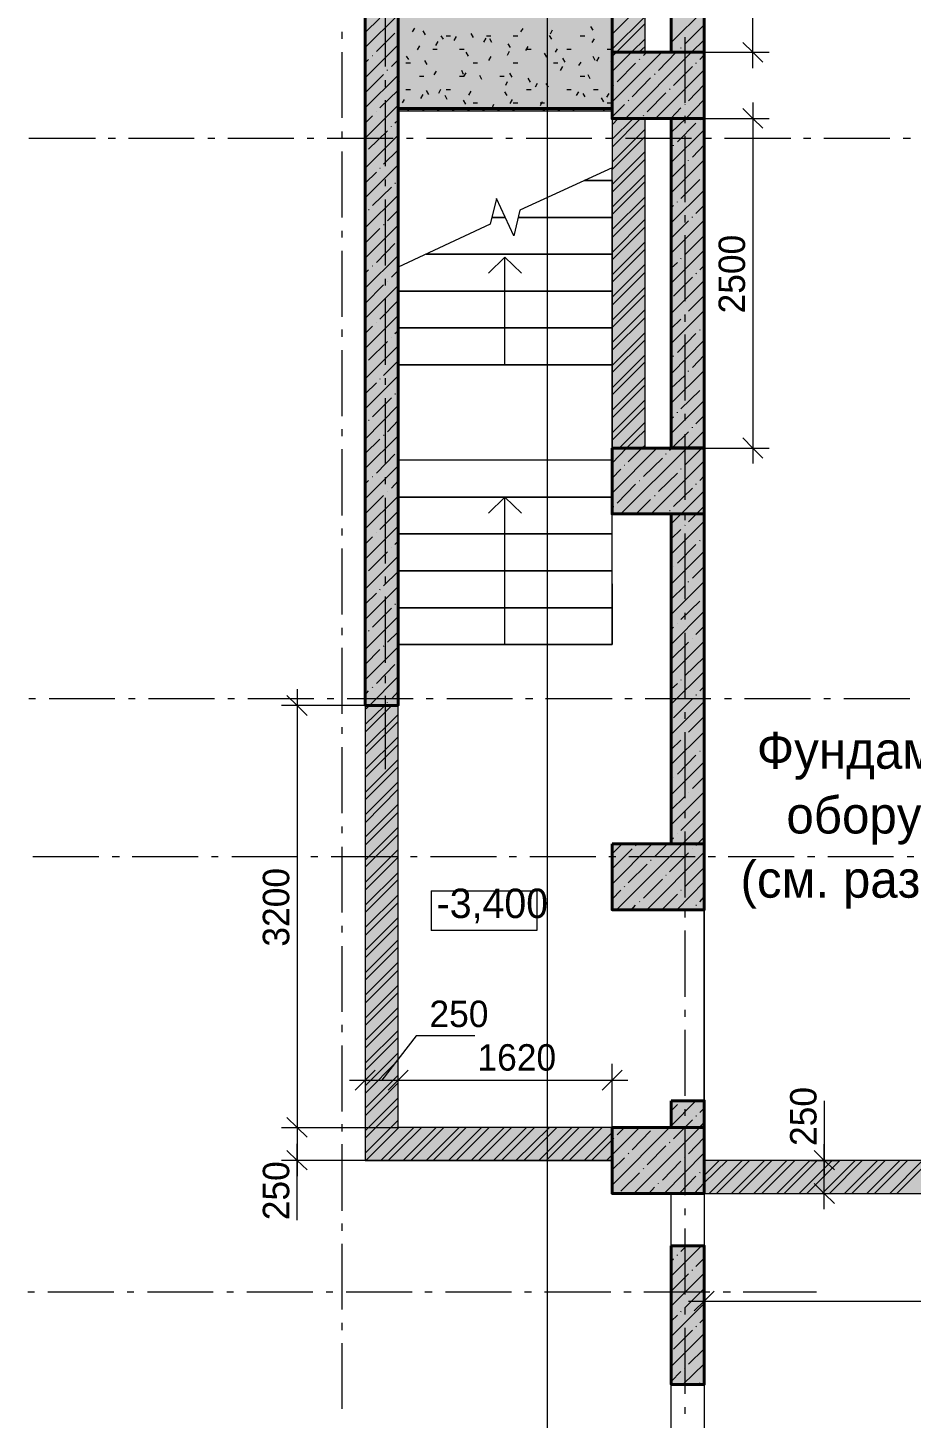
# Model space of a CAD drawing. Header units: millimetres. Extents: x -401725 to 250493, y 305116 to 802890.
# Drawn here: x -375125.418 to -375122.782, y 508982.601 to 508986.751 of the extents above; entities that cross this region are included whole.
import ezdxf

# ---------------------------------------------------------------- set-up
doc = ezdxf.new("R2010")
doc.units = ezdxf.units.MM
doc.layers.add('PDF _Геометрия', color=7, linetype='Continuous', true_color=0x1d1d1d)
doc.layers.add('PDF _Сплошная заливка', color=7, linetype='Continuous', true_color=0xffffff)
doc.layers.add('PDF _Текст', color=7, linetype='Continuous')

msp = doc.modelspace()

# ---------------------------------------------------------------- linework, layer by layer
at = {"layer": 'PDF _Геометрия', "color": 8, "lineweight": 9, "true_color": 0x808080}
for points in [[(-375123.8681, 508988.2471), (-375123.8681, 508975.7493)], [(-375124.2647, 508986.7505), (-375124.2714, 508986.7388)], [(-375124.2314, 508986.7305), (-375124.2381, 508986.7421)], [(-375124.1781, 508986.7171), (-375124.1847, 508986.7271)], [(-375124.1697, 508986.7271), (-375124.1564, 508986.7271)], [(-375124.1397, 508986.7255), (-375124.1464, 508986.7138)], [(-375124.0881, 508986.7221), (-375124.0947, 508986.7338)], [(-375124.0514, 508986.7205), (-375124.0581, 508986.7088)], [(-375124.0497, 508986.7271), (-375124.0364, 508986.7271)], [(-375123.9697, 508986.7271), (-375123.9564, 508986.7271)], [(-375123.9414, 508986.7488), (-375123.9481, 508986.7388)], [(-375123.8547, 508986.7171), (-375123.8614, 508986.7288)], [(-375123.8531, 508986.7438), (-375123.8597, 508986.7321)], [(-375123.7697, 508986.7271), (-375123.7564, 508986.7271)], [(-375123.7314, 508986.7438), (-375123.7381, 508986.7555)], [(-375124.2497, 508986.6971), (-375124.2564, 508986.6855)], [(-375124.2097, 508986.6871), (-375124.1964, 508986.6871)], [(-375124.1947, 508986.7105), (-375124.2014, 508986.6988)], [(-375124.1297, 508986.6871), (-375124.1164, 508986.6871)], [(-375124.1031, 508986.6671), (-375124.1097, 508986.6788)], [(-375124.0331, 508986.7071), (-375124.0397, 508986.7188)], [(-375123.9814, 508986.6805), (-375123.9881, 508986.6688)], [(-375123.9781, 508986.6921), (-375123.9847, 508986.7038)], [(-375123.9264, 508986.6955), (-375123.9331, 508986.6838)], [(-375123.9297, 508986.6871), (-375123.9164, 508986.6871)], [(-375123.8381, 508986.6888), (-375123.8447, 508986.6788)], [(-375123.8097, 508986.6871), (-375123.7964, 508986.6871)], [(-375123.7281, 508986.7188), (-375123.7347, 508986.7071)], [(-375123.6897, 508986.6871), (-375123.6764, 508986.6871)], [(-375124.2897, 508986.6471), (-375124.2764, 508986.6471)], [(-375124.2814, 508986.6571), (-375124.2881, 508986.6671)], [(-375124.2264, 508986.6421), (-375124.2331, 508986.6538)], [(-375124.0897, 508986.6471), (-375124.0764, 508986.6471)], [(-375124.0364, 508986.6655), (-375124.0431, 508986.6538)], [(-375123.9697, 508986.6471), (-375123.9564, 508986.6471)], [(-375123.8697, 508986.6638), (-375123.8764, 508986.6755)], [(-375123.8497, 508986.6471), (-375123.8364, 508986.6471)], [(-375123.8147, 508986.6488), (-375123.8214, 508986.6605)], [(-375123.7681, 508986.6488), (-375123.7747, 508986.6388)], [(-375123.7247, 508986.6538), (-375123.7314, 508986.6655)], [(-375123.7147, 508986.6638), (-375123.7214, 508986.6521)], [(-375123.6747, 508986.6471), (-375123.6781, 508986.6505)], [(-375124.2497, 508986.6071), (-375124.2364, 508986.6071)], [(-375124.1997, 508986.6221), (-375124.2064, 508986.6105)], [(-375124.1297, 508986.6071), (-375124.1164, 508986.6071)], [(-375124.1181, 508986.6121), (-375124.1231, 508986.6238)], [(-375124.1114, 508986.6171), (-375124.1181, 508986.6055)], [(-375124.0631, 508986.5971), (-375124.0697, 508986.6088)], [(-375124.0097, 508986.6071), (-375123.9964, 508986.6071)], [(-375123.9731, 508986.6038), (-375123.9797, 508986.6155)], [(-375123.9181, 508986.5888), (-375123.9247, 508986.6005)], [(-375123.8231, 508986.6355), (-375123.8297, 508986.6238)], [(-375123.7697, 508986.6071), (-375123.7564, 508986.6071)], [(-375123.7397, 508986.5988), (-375123.7464, 508986.6105)], [(-375124.3097, 508986.5921), (-375124.3131, 508986.5871)], [(-375124.2897, 508986.5671), (-375124.2764, 508986.5671)], [(-375124.2214, 508986.5521), (-375124.2281, 508986.5638)], [(-375124.1864, 508986.5671), (-375124.1931, 508986.5555)], [(-375124.1697, 508986.5671), (-375124.1564, 508986.5671)], [(-375124.0964, 508986.5621), (-375124.1031, 508986.5505)], [(-375123.9881, 508986.5488), (-375123.9947, 508986.5605)], [(-375123.9881, 508986.5905), (-375123.9931, 508986.5788)], [(-375123.9297, 508986.5671), (-375123.9164, 508986.5671)], [(-375123.8981, 508986.5855), (-375123.9047, 508986.5738)], [(-375123.8647, 508986.5738), (-375123.8714, 508986.5855)], [(-375123.8097, 508986.5671), (-375123.7964, 508986.5671)], [(-375123.7747, 508986.5605), (-375123.7814, 508986.5488)], [(-375123.7547, 508986.5455), (-375123.7614, 508986.5555)], [(-375123.7297, 508986.5671), (-375123.7164, 508986.5671)], [(-375123.6847, 508986.5555), (-375123.6914, 508986.5438)], [(-375124.3097, 508986.5471), (-375124.3131, 508986.5505)], [(-375124.2947, 508986.5371), (-375124.3014, 508986.5271)], [(-375124.2397, 508986.5521), (-375124.2464, 508986.5405)], [(-375124.1664, 508986.5371), (-375124.1731, 508986.5488)], [(-375124.1114, 508986.5238), (-375124.1181, 508986.5355)], [(-375124.0897, 508986.5271), (-375124.0764, 508986.5271)], [(-375124.0281, 508986.5221), (-375124.0331, 508986.5104)], [(-375123.9731, 508986.5371), (-375123.9797, 508986.5255)], [(-375123.9697, 508986.5271), (-375123.9564, 508986.5271)], [(-375123.8831, 508986.5305), (-375123.8897, 508986.5188)], [(-375123.8897, 508986.5271), (-375123.8764, 508986.5271)], [(-375123.6997, 508986.5305), (-375123.7064, 508986.5421)], [(-375123.6897, 508986.5271), (-375123.6764, 508986.5271)]]:
    msp.add_lwpolyline(points, dxfattribs=at)
at = {"layer": 'PDF _Геометрия', "color": 7, "lineweight": 40}
for points in [[(-375124.4114, 508987.7605), (-375124.4114, 508984.7289), (-375124.3131, 508984.7289), (-375124.3131, 508987.7605)], [(-375123.6747, 508986.6788), (-375123.6747, 508987.7604), (-375124.313, 508987.7604), (-375124.313, 508986.5105), (-375123.6747, 508986.5105)]]:
    msp.add_lwpolyline(points, dxfattribs=at)
at = {"layer": 'PDF _Геометрия', "color": 7, "lineweight": 9}
for points in [[(-375123.3997, 508985.5538), (-375123.3997, 508987.7604)], [(-375123.2547, 508986.6305), (-375123.2547, 508987.7087)], [(-375124.3514, 508986.8321), (-375124.3514, 508986.6355)], [(-375124.4814, 508986.7388), (-375124.4814, 508986.7188)], [(-375123.4581, 508986.7238), (-375123.4581, 508986.5271)], [(-375124.4814, 508986.6788), (-375124.4814, 508986.4821)], [(-375123.5764, 508986.6788), (-375123.2547, 508986.6788), (-375123.2064, 508986.6788)], [(-375124.3514, 508986.5955), (-375124.3514, 508986.5738)], [(-375124.3514, 508986.5355), (-375124.3514, 508986.3388)], [(-375123.2547, 508986.5288), (-375123.2547, 508985.4505)], [(-375124.3131, 508986.5038), (-375124.3131, 508986.0371)], [(-375123.6747, 508986.5038), (-375123.6747, 508986.3338), (-375123.9497, 508986.2071)], [(-375123.5764, 508986.4804), (-375123.2547, 508986.4804), (-375123.2064, 508986.4804)], [(-375123.4581, 508986.4888), (-375123.4581, 508986.4671)], [(-375124.4814, 508986.4421), (-375124.4814, 508986.4221)], [(-375125.4147, 508986.4221), (-375125.2164, 508986.4221)], [(-375125.1781, 508986.4221), (-375125.1564, 508986.4221)], [(-375125.1181, 508986.4221), (-375124.9214, 508986.4221)], [(-375124.8814, 508986.4221), (-375124.8597, 508986.4221)], [(-375124.8214, 508986.4221), (-375124.6247, 508986.4221)], [(-375124.5847, 508986.4221), (-375124.5647, 508986.4221)], [(-375124.5247, 508986.4221), (-375124.3281, 508986.4221)], [(-375124.2881, 508986.4221), (-375124.2681, 508986.4221)], [(-375124.2281, 508986.4221), (-375124.0314, 508986.4221)], [(-375123.9914, 508986.4221), (-375123.9714, 508986.4221)], [(-375123.9314, 508986.4221), (-375123.7347, 508986.4221)], [(-375123.6947, 508986.4221), (-375123.6747, 508986.4221)], [(-375123.6347, 508986.4221), (-375123.4381, 508986.4221)], [(-375123.4581, 508986.4288), (-375123.4581, 508986.2305)], [(-375123.3997, 508986.4221), (-375123.3781, 508986.4221)], [(-375123.3397, 508986.4221), (-375123.1414, 508986.4221)], [(-375123.1031, 508986.4221), (-375123.0814, 508986.4221)], [(-375123.0431, 508986.4221), (-375122.8464, 508986.4221)], [(-375122.8064, 508986.4221), (-375122.7847, 508986.4221)], [(-375124.4814, 508986.3821), (-375124.4814, 508986.1855)], [(-375123.6747, 508986.2955), (-375123.6747, 508986.3338)], [(-375124.3514, 508986.2988), (-375124.3514, 508986.2788)], [(-375123.6747, 508986.1855), (-375123.6747, 508986.2954)], [(-375124.3514, 508986.2388), (-375124.3514, 508986.0421)], [(-375124.0197, 508986.2421), (-375124.0381, 508986.1655)], [(-375123.9681, 508986.1305), (-375124.0197, 508986.2421)], [(-375123.9497, 508986.2071), (-375123.9681, 508986.1305)], [(-375123.6747, 508986.0755), (-375123.6747, 508986.1854)], [(-375123.4581, 508986.1921), (-375123.4581, 508986.1705)], [(-375124.4814, 508986.1455), (-375124.4814, 508986.1255)], [(-375124.0381, 508986.1655), (-375124.313, 508986.0371)], [(-375123.4581, 508986.1321), (-375123.4581, 508985.9355)], [(-375124.4814, 508986.0855), (-375124.4814, 508985.8888)], [(-375124.0431, 508986.0188), (-375123.9947, 508986.0671), (-375123.9447, 508986.0188)], [(-375123.9947, 508985.9655), (-375123.9947, 508986.0671)], [(-375123.6747, 508985.9655), (-375123.6747, 508986.0754)], [(-375124.3131, 508985.9655), (-375123.6748, 508985.9655), (-375124.3131, 508985.9655), (-375124.3131, 508986.0371)], [(-375124.3514, 508986.0021), (-375124.3514, 508985.9821)], [(-375124.3514, 508985.9421), (-375124.3514, 508985.7455)], [(-375124.3131, 508985.8555), (-375123.6748, 508985.8555), (-375124.3131, 508985.8555), (-375124.3131, 508985.9654)], [(-375123.9947, 508985.8555), (-375123.9947, 508985.9654)], [(-375123.6747, 508985.8555), (-375123.6747, 508985.9654)], [(-375123.4581, 508985.8955), (-375123.4581, 508985.8738)], [(-375124.4814, 508985.8505), (-375124.4814, 508985.8288)], [(-375124.3131, 508985.8554), (-375124.3131, 508985.7455), (-375123.6748, 508985.7455), (-375124.3131, 508985.7455), (-375124.3131, 508985.4621)], [(-375123.9947, 508985.7455), (-375123.9947, 508985.8554)], [(-375123.6747, 508985.7455), (-375123.6747, 508985.8554)], [(-375123.4581, 508985.8355), (-375123.4581, 508985.6388)], [(-375124.4814, 508985.7888), (-375124.4814, 508985.5921)], [(-375123.6747, 508985.4621), (-375123.6747, 508985.7454)], [(-375124.3514, 508985.7055), (-375124.3514, 508985.6855)], [(-375124.3514, 508985.6455), (-375124.3514, 508985.4488)], [(-375123.4581, 508985.5988), (-375123.4581, 508985.5788)], [(-375124.4814, 508985.5538), (-375124.4814, 508985.5321)], [(-375123.4581, 508985.5388), (-375123.4581, 508985.3421)], [(-375124.4814, 508985.4938), (-375124.4814, 508985.2955)], [(-375123.3997, 508985.4971), (-375123.2547, 508985.4971), (-375123.2064, 508985.4971)], [(-375124.3131, 508985.4621), (-375123.6748, 508985.4621)], [(-375124.3131, 508985.3505), (-375123.6748, 508985.3505), (-375124.3131, 508985.3505), (-375124.3131, 508985.4621)], [(-375123.6747, 508985.3505), (-375123.6747, 508985.4621)], [(-375124.3514, 508985.4105), (-375124.3514, 508985.3888)], [(-375124.3514, 508985.3488), (-375124.3514, 508985.1521)], [(-375124.3131, 508985.2405), (-375123.6748, 508985.2405), (-375124.3131, 508985.2405), (-375124.3131, 508985.3504)], [(-375124.0431, 508985.3021), (-375123.9947, 508985.3505), (-375123.9447, 508985.3021)], [(-375123.9947, 508985.2405), (-375123.9947, 508985.3504)], [(-375123.6747, 508985.2405), (-375123.6747, 508985.3504)], [(-375123.4981, 508984.3154), (-375123.4981, 508985.3004)], [(-375123.4581, 508985.3021), (-375123.4581, 508985.2821)], [(-375124.4814, 508985.2571), (-375124.4814, 508985.2355)], [(-375124.3131, 508985.1305), (-375123.6748, 508985.1305), (-375124.3131, 508985.1305), (-375124.3131, 508985.2404)], [(-375123.9947, 508985.1305), (-375123.9947, 508985.2404)], [(-375123.6747, 508985.1305), (-375123.6747, 508985.2404)], [(-375123.4581, 508985.2421), (-375123.4581, 508985.0455)], [(-375124.4814, 508985.1971), (-375124.4814, 508985.0005)], [(-375124.3514, 508985.1138), (-375124.3514, 508985.0921)], [(-375124.3131, 508985.0205), (-375123.6748, 508985.0205), (-375124.3131, 508985.0205), (-375124.3131, 508985.1304)], [(-375123.9947, 508985.0205), (-375123.9947, 508985.1304)], [(-375123.6747, 508985.0205), (-375123.6747, 508985.1304)], [(-375123.6747, 508985.0921), (-375123.6747, 508984.9105)], [(-375124.3514, 508985.0538), (-375124.3514, 508984.8555)], [(-375124.3131, 508985.0204), (-375124.3131, 508984.9105), (-375123.6748, 508984.9105), (-375124.3131, 508984.9105)], [(-375123.6747, 508984.3155), (-375123.6747, 508984.1188), (-375123.3997, 508984.1188), (-375123.3997, 508983.5488), (-375123.4981, 508983.5488), (-375123.4981, 508983.4688), (-375124.313, 508983.4688), (-375124.313, 508984.9105), (-375123.6747, 508984.9105), (-375123.6747, 508985.0204)], [(-375123.9947, 508984.9105), (-375123.9947, 508985.0204)], [(-375123.4581, 508985.0055), (-375123.4581, 508984.9855)], [(-375124.4814, 508984.9605), (-375124.4814, 508984.9388)], [(-375123.4581, 508984.9455), (-375123.4581, 508984.7488)], [(-375124.4814, 508984.9005), (-375124.4814, 508984.7038)], [(-375124.3514, 508984.8171), (-375124.3514, 508984.7955)], [(-375124.6147, 508984.7771), (-375124.6147, 508983.4688)], [(-375125.3947, 508984.7488), (-375125.4147, 508984.7488)], [(-375125.1581, 508984.7488), (-375125.3547, 508984.7488)], [(-375125.0981, 508984.7488), (-375125.1181, 508984.7488)], [(-375124.8614, 508984.7488), (-375125.0581, 508984.7488)], [(-375124.8014, 508984.7488), (-375124.8214, 508984.7488)], [(-375124.5647, 508984.7488), (-375124.7614, 508984.7488)], [(-375124.4114, 508984.7288), (-375124.6147, 508984.7288), (-375124.6614, 508984.7288)], [(-375124.5047, 508984.7488), (-375124.5247, 508984.7488)], [(-375124.2681, 508984.7488), (-375124.4647, 508984.7488)], [(-375124.3514, 508984.7571), (-375124.3514, 508984.5388)], [(-375124.2081, 508984.7488), (-375124.2297, 508984.7488)], [(-375123.9714, 508984.7488), (-375124.1681, 508984.7488)], [(-375123.9114, 508984.7488), (-375123.9331, 508984.7488)], [(-375123.6747, 508984.7488), (-375123.8731, 508984.7488)], [(-375123.6147, 508984.7488), (-375123.6364, 508984.7488)], [(-375123.3797, 508984.7488), (-375123.5764, 508984.7488)], [(-375123.3181, 508984.7488), (-375123.3397, 508984.7488)], [(-375123.0831, 508984.7488), (-375123.2797, 508984.7488)], [(-375123.0231, 508984.7488), (-375123.0431, 508984.7488)], [(-375122.7864, 508984.7488), (-375122.9831, 508984.7488)], [(-375123.4581, 508984.7088), (-375123.4581, 508984.6888)], [(-375124.4814, 508984.6638), (-375124.4814, 508984.6438)], [(-375123.4581, 508984.6488), (-375123.4581, 508984.4521)], [(-375124.4814, 508984.6038), (-375124.4814, 508984.4071)], [(-375123.4581, 508984.4138), (-375123.4581, 508984.3921)], [(-375124.4814, 508984.3671), (-375124.4814, 508984.3471)], [(-375123.4581, 508984.3521), (-375123.4581, 508984.1555)], [(-375125.2064, 508984.2771), (-375125.4031, 508984.2771)], [(-375125.1447, 508984.2771), (-375125.1664, 508984.2771)], [(-375124.9097, 508984.2771), (-375125.1064, 508984.2771)], [(-375124.8497, 508984.2771), (-375124.8697, 508984.2771)], [(-375124.6131, 508984.2771), (-375124.8097, 508984.2771)], [(-375124.5531, 508984.2771), (-375124.5731, 508984.2771)], [(-375124.3164, 508984.2771), (-375124.5131, 508984.2771)], [(-375124.4814, 508984.3071), (-375124.4814, 508984.1105)], [(-375124.2564, 508984.2771), (-375124.2764, 508984.2771)], [(-375124.0197, 508984.2771), (-375124.2164, 508984.2771)], [(-375123.9597, 508984.2771), (-375123.9814, 508984.2771)], [(-375123.7231, 508984.2771), (-375123.9197, 508984.2771)], [(-375123.6631, 508984.2771), (-375123.6847, 508984.2771)], [(-375123.4264, 508984.2771), (-375123.6247, 508984.2771)], [(-375123.3664, 508984.2771), (-375123.3881, 508984.2771)], [(-375123.1314, 508984.2771), (-375123.3281, 508984.2771)], [(-375123.0697, 508984.2771), (-375123.0914, 508984.2771)], [(-375122.8347, 508984.2771), (-375123.0314, 508984.2771)], [(-375122.7747, 508984.2771), (-375122.7947, 508984.2771)], [(-375124.2147, 508984.1755), (-375123.8997, 508984.1755), (-375123.8997, 508984.0571), (-375124.2147, 508984.0571)], [(-375124.2147, 508984.1755), (-375124.2147, 508984.0571)], [(-375123.4581, 508984.1171), (-375123.4581, 508984.0955)], [(-375123.3997, 508983.5488), (-375123.3997, 508984.1188)], [(-375124.4814, 508984.0705), (-375124.4814, 508984.0505)], [(-375123.4581, 508984.0571), (-375123.4581, 508983.8588)], [(-375124.4814, 508984.0105), (-375124.4814, 508983.8138)], [(-375123.4581, 508983.8205), (-375123.4581, 508983.7988)], [(-375124.4814, 508983.7755), (-375124.4814, 508983.7538)], [(-375124.2597, 508983.7421), (-375124.3614, 508983.6105)], [(-375124.0847, 508983.7421), (-375124.2597, 508983.7421)], [(-375123.4581, 508983.7605), (-375123.4581, 508983.5638)], [(-375124.4814, 508983.7138), (-375124.4814, 508983.5171)], [(-375124.4114, 508983.6521), (-375124.4114, 508983.6105), (-375124.4114, 508983.5638)], [(-375124.3131, 508983.6105), (-375124.3131, 508983.6521)], [(-375123.6747, 508983.4688), (-375123.6747, 508983.6105), (-375123.6747, 508983.6588)], [(-375124.4581, 508983.6105), (-375124.3131, 508983.6105)], [(-375124.3131, 508983.5638), (-375124.3131, 508983.6105), (-375123.6281, 508983.6105)], [(-375123.0414, 508983.5488), (-375123.0414, 508983.3738)], [(-375123.4581, 508983.5238), (-375123.4581, 508983.5038)], [(-375124.6614, 508983.4688), (-375124.6147, 508983.4688), (-375124.6147, 508983.3238)], [(-375124.6147, 508983.4688), (-375124.3131, 508983.4688)], [(-375124.4814, 508983.4788), (-375124.4814, 508983.4571)], [(-375123.4581, 508983.4638), (-375123.4581, 508983.2671)], [(-375124.6147, 508983.3655), (-375124.6147, 508983.4204)], [(-375124.4814, 508983.4188), (-375124.4814, 508983.2205)], [(-375123.0414, 508983.2255), (-375123.0414, 508983.4188)], [(-375123.6748, 508983.3705), (-375124.6147, 508983.3705), (-375124.6614, 508983.3705)], [(-375124.6147, 508983.1921), (-375124.6147, 508983.3654)], [(-375121.4314, 508983.3705), (-375123.3996, 508983.3705)], [(-375123.0831, 508983.3705), (-375123.0414, 508983.3705), (-375122.9947, 508983.3705)], [(-375123.0414, 508983.3738), (-375123.0414, 508983.3221)], [(-375123.4981, 508983.1155), (-375123.4981, 508983.2721), (-375123.3997, 508983.2721), (-375123.3997, 508983.1155)], [(-375123.3997, 508983.2721), (-375123.3997, 508982.9505), (-375123.3997, 508982.9038)], [(-375123.0831, 508983.2721), (-375123.0414, 508983.2721), (-375122.9947, 508983.2721)], [(-375123.4581, 508983.2271), (-375123.4581, 508983.2071)], [(-375124.4814, 508983.1821), (-375124.4814, 508983.1605)], [(-375123.4581, 508983.1671), (-375123.4581, 508982.9705)], [(-375124.4814, 508983.1221), (-375124.4814, 508982.9255)], [(-375123.3997, 508983.1155), (-375123.4981, 508983.1155)], [(-375125.3981, 508982.9771), (-375125.4181, 508982.9771)], [(-375125.1614, 508982.9771), (-375125.3581, 508982.9771)], [(-375125.1014, 508982.9771), (-375125.1214, 508982.9771)], [(-375124.8647, 508982.9771), (-375125.0614, 508982.9771)], [(-375124.8047, 508982.9771), (-375124.8247, 508982.9771)], [(-375124.5681, 508982.9771), (-375124.7647, 508982.9771)], [(-375124.5081, 508982.9771), (-375124.5281, 508982.9771)], [(-375124.2714, 508982.9771), (-375124.4681, 508982.9771)], [(-375124.2114, 508982.9771), (-375124.2331, 508982.9771)], [(-375123.9747, 508982.9771), (-375124.1714, 508982.9771)], [(-375123.9147, 508982.9771), (-375123.9364, 508982.9771)], [(-375123.6781, 508982.9771), (-375123.8764, 508982.9771)], [(-375123.6181, 508982.9771), (-375123.6397, 508982.9771)], [(-375123.3831, 508982.9771), (-375123.5797, 508982.9771)], [(-375123.4464, 508982.9505), (-375121.3831, 508982.9505)], [(-375123.3214, 508982.9771), (-375123.3431, 508982.9771)], [(-375123.0647, 508982.9771), (-375123.2831, 508982.9771)], [(-375123.4581, 508982.9305), (-375123.4581, 508982.9105)], [(-375124.4814, 508982.8855), (-375124.4814, 508982.8638)], [(-375123.4581, 508982.8705), (-375123.4581, 508982.6738)], [(-375124.4814, 508982.8255), (-375124.4814, 508982.6288)], [(-375123.4981, 508982.1505), (-375123.4981, 508982.7021)], [(-375123.3997, 508982.7021), (-375123.3997, 508982.1505), (-375123.4981, 508982.1505)], [(-375123.4981, 508982.7021), (-375123.3997, 508982.7021)], [(-375123.4581, 508982.6338), (-375123.4581, 508982.6138)]]:
    msp.add_lwpolyline(points, dxfattribs=at)
at = {"layer": 'PDF _Геометрия', "color": 16, "lineweight": 20, "true_color": 0x800000}
for points in [[(-375123.5764, 508986.6788), (-375123.5764, 508987.6621), (-375123.6747, 508987.6621), (-375123.6747, 508986.6788)], [(-375123.3997, 508983.2721), (-375121.4315, 508983.2721), (-375121.4315, 508983.3704), (-375123.3997, 508983.3704)]]:
    msp.add_lwpolyline(points, close=True, dxfattribs=at)
at = {"layer": 'PDF _Геометрия', "color": 7, "lineweight": 40}
for points in [[(-375123.4981, 508987.6621), (-375123.4981, 508986.6788), (-375123.3997, 508986.6788), (-375123.3997, 508987.6621)], [(-375123.6747, 508986.6788), (-375123.6747, 508986.4805), (-375123.3997, 508986.4805), (-375123.3997, 508986.6788)], [(-375123.4981, 508986.4804), (-375123.4981, 508985.4972), (-375123.3997, 508985.4972), (-375123.3997, 508986.4804)], [(-375123.6747, 508985.4971), (-375123.6747, 508985.3005), (-375123.3997, 508985.3005), (-375123.3997, 508985.4971)], [(-375123.4981, 508985.3004), (-375123.4981, 508984.3155), (-375123.3997, 508984.3155), (-375123.3997, 508985.3004)], [(-375123.6747, 508984.3154), (-375123.6747, 508984.1188), (-375123.3997, 508984.1188), (-375123.3997, 508984.3154)], [(-375123.4981, 508983.5488), (-375123.4981, 508983.4688), (-375123.3997, 508983.4688), (-375123.3997, 508983.5488)], [(-375123.6747, 508983.4688), (-375123.6747, 508983.2721), (-375123.3997, 508983.2721), (-375123.3997, 508983.4688)], [(-375123.4981, 508983.1155), (-375123.4981, 508982.7021), (-375123.3997, 508982.7021), (-375123.3997, 508983.1155)]]:
    msp.add_lwpolyline(points, close=True, dxfattribs=at)
at = {"layer": 'PDF _Геометрия', "color": 24, "lineweight": 9, "true_color": 0x8f1d1d}
for points in [[(-375123.6747, 508986.7321), (-375123.5764, 508986.8304)], [(-375123.6747, 508986.6871), (-375123.5764, 508986.7854)], [(-375123.6614, 508986.6788), (-375123.5764, 508986.7638)], [(-375123.6164, 508986.6788), (-375123.5764, 508986.7188)], [(-375123.5947, 508986.6788), (-375123.5764, 508986.6955)], [(-375123.6747, 508986.4621), (-375123.6564, 508986.4804)], [(-375123.6747, 508986.4188), (-375123.6114, 508986.4804)], [(-375123.6747, 508986.3955), (-375123.5897, 508986.4804)], [(-375123.6747, 508986.3505), (-375123.5764, 508986.4488)], [(-375123.6747, 508986.3288), (-375123.5764, 508986.4271)], [(-375123.6747, 508986.2838), (-375123.5764, 508986.3821)], [(-375123.6747, 508986.2605), (-375123.5764, 508986.3588)], [(-375123.6747, 508986.2155), (-375123.5764, 508986.3138)], [(-375123.6747, 508986.1938), (-375123.5764, 508986.2921)], [(-375123.6747, 508986.1488), (-375123.5764, 508986.2471)], [(-375123.6747, 508986.1255), (-375123.5764, 508986.2238)], [(-375123.6747, 508986.0805), (-375123.5764, 508986.1804)], [(-375123.6747, 508986.0588), (-375123.5764, 508986.1571)], [(-375123.6747, 508986.0138), (-375123.5764, 508986.1121)], [(-375123.6747, 508985.9921), (-375123.5764, 508986.0904)], [(-375123.6747, 508985.9471), (-375123.5764, 508986.0454)], [(-375123.6747, 508985.9238), (-375123.5764, 508986.0221)], [(-375123.6747, 508985.8788), (-375123.5764, 508985.9771)], [(-375123.6747, 508985.8571), (-375123.5764, 508985.9554)], [(-375123.6747, 508985.8121), (-375123.5764, 508985.9104)], [(-375123.6747, 508985.7888), (-375123.5764, 508985.8871)], [(-375123.6747, 508985.7438), (-375123.5764, 508985.8421)], [(-375123.6747, 508985.7221), (-375123.5764, 508985.8204)], [(-375123.6747, 508985.6771), (-375123.5764, 508985.7754)], [(-375123.6747, 508985.6555), (-375123.5764, 508985.7538)], [(-375123.6747, 508985.6105), (-375123.5764, 508985.7088)], [(-375123.6747, 508985.5871), (-375123.5764, 508985.6854)], [(-375123.6747, 508985.5421), (-375123.5764, 508985.6404)], [(-375123.6747, 508985.5205), (-375123.5764, 508985.6188)], [(-375123.6531, 508985.4971), (-375123.5764, 508985.5738)], [(-375123.6314, 508985.4971), (-375123.5764, 508985.5504)], [(-375123.5864, 508985.4971), (-375123.5764, 508985.5055)], [(-375124.4114, 508984.6721), (-375124.3531, 508984.7288)], [(-375124.4114, 508984.7171), (-375124.3981, 508984.7288)], [(-375124.4114, 508984.6488), (-375124.3314, 508984.7288)], [(-375124.4114, 508984.6038), (-375124.3131, 508984.7021)], [(-375124.4114, 508984.5821), (-375124.3131, 508984.6804)], [(-375124.4114, 508984.5371), (-375124.3131, 508984.6354)], [(-375124.4114, 508984.5138), (-375124.3131, 508984.6121)], [(-375124.4114, 508984.4688), (-375124.3131, 508984.5671)], [(-375124.4114, 508984.4471), (-375124.3131, 508984.5454)], [(-375124.4114, 508984.4021), (-375124.3131, 508984.5004)], [(-375124.4114, 508984.3788), (-375124.3131, 508984.4788)], [(-375124.4114, 508984.3355), (-375124.3131, 508984.4338)], [(-375124.4114, 508984.3121), (-375124.3131, 508984.4104)], [(-375124.4114, 508984.2671), (-375124.3131, 508984.3654)], [(-375124.4114, 508984.2455), (-375124.3131, 508984.3438)], [(-375124.4114, 508984.2005), (-375124.3131, 508984.2988)], [(-375124.4114, 508984.1771), (-375124.3131, 508984.2754)], [(-375124.4114, 508984.1321), (-375124.3131, 508984.2304)], [(-375124.4114, 508984.1105), (-375124.3131, 508984.2088)], [(-375124.4114, 508984.0655), (-375124.3131, 508984.1638)], [(-375124.4114, 508984.0421), (-375124.3131, 508984.1404)], [(-375124.4114, 508983.9971), (-375124.3131, 508984.0954)], [(-375124.4114, 508983.9755), (-375124.3131, 508984.0738)], [(-375124.4114, 508983.9305), (-375124.3131, 508984.0288)], [(-375124.4114, 508983.9088), (-375124.3131, 508984.0071)], [(-375124.4114, 508983.8638), (-375124.3131, 508983.9621)], [(-375124.4114, 508983.8405), (-375124.3131, 508983.9388)], [(-375124.4114, 508983.7955), (-375124.3131, 508983.8938)], [(-375124.4114, 508983.7738), (-375124.3131, 508983.8721)], [(-375124.4114, 508983.7288), (-375124.3131, 508983.8271)], [(-375124.4114, 508983.7055), (-375124.3131, 508983.8038)], [(-375124.4114, 508983.6605), (-375124.3131, 508983.7588)], [(-375124.4114, 508983.6388), (-375124.3131, 508983.7371)], [(-375124.4114, 508983.5938), (-375124.3131, 508983.6921)], [(-375124.4114, 508983.5705), (-375124.3131, 508983.6704)], [(-375124.4114, 508983.5271), (-375124.3131, 508983.6254)], [(-375124.4114, 508983.5038), (-375124.3131, 508983.6021)], [(-375124.4114, 508983.4588), (-375124.3131, 508983.5571)], [(-375124.4114, 508983.4371), (-375124.3131, 508983.5354)], [(-375124.4114, 508983.3921), (-375124.3131, 508983.4904)], [(-375124.4097, 508983.3705), (-375124.3131, 508983.4671)], [(-375124.3131, 508983.4221), (-375124.2664, 508983.4688)], [(-375124.3131, 508983.4671), (-375124.3114, 508983.4688)], [(-375124.3131, 508983.4005), (-375124.2431, 508983.4688)], [(-375124.2981, 508983.3705), (-375124.1997, 508983.4688)], [(-375124.2747, 508983.3705), (-375124.1764, 508983.4688)], [(-375124.2297, 508983.3705), (-375124.1314, 508983.4688)], [(-375124.2081, 508983.3705), (-375124.1097, 508983.4688)], [(-375124.1631, 508983.3705), (-375124.0647, 508983.4688)], [(-375124.1397, 508983.3705), (-375124.0414, 508983.4688)], [(-375124.0947, 508983.3705), (-375123.9964, 508983.4688)], [(-375124.0731, 508983.3705), (-375123.9747, 508983.4688)], [(-375124.0281, 508983.3705), (-375123.9297, 508983.4688)], [(-375124.0047, 508983.3705), (-375123.9064, 508983.4688)], [(-375123.9614, 508983.3705), (-375123.8614, 508983.4688)], [(-375123.9381, 508983.3705), (-375123.8397, 508983.4688)], [(-375123.8931, 508983.3705), (-375123.7947, 508983.4688)], [(-375123.8714, 508983.3705), (-375123.7731, 508983.4688)], [(-375123.8264, 508983.3705), (-375123.7281, 508983.4688)], [(-375123.8031, 508983.3705), (-375123.7047, 508983.4688)], [(-375123.7581, 508983.3705), (-375123.6747, 508983.4538)], [(-375124.3647, 508983.3705), (-375124.3131, 508983.4221)], [(-375124.3431, 508983.3705), (-375124.3131, 508983.4004)], [(-375123.7364, 508983.3705), (-375123.6747, 508983.4321)], [(-375123.6914, 508983.3705), (-375123.6747, 508983.3871)], [(-375123.3997, 508983.3705), (-375123.3997, 508983.3705)], [(-375123.3997, 508983.3255), (-375123.3547, 508983.3704)], [(-375123.3997, 508983.3038), (-375123.3314, 508983.3704)], [(-375123.3847, 508983.2721), (-375123.2864, 508983.3704)], [(-375123.3631, 508983.2721), (-375123.2647, 508983.3704)], [(-375123.3181, 508983.2721), (-375123.2197, 508983.3704)], [(-375123.2964, 508983.2721), (-375123.1981, 508983.3704)], [(-375123.2514, 508983.2721), (-375123.1531, 508983.3704)], [(-375123.2281, 508983.2721), (-375123.1297, 508983.3704)], [(-375123.1831, 508983.2721), (-375123.0847, 508983.3704)], [(-375123.1614, 508983.2721), (-375123.0631, 508983.3704)], [(-375123.1164, 508983.2721), (-375123.0181, 508983.3704)], [(-375123.0931, 508983.2721), (-375122.9947, 508983.3704)], [(-375123.0481, 508983.2721), (-375122.9497, 508983.3704)], [(-375123.0264, 508983.2721), (-375122.9281, 508983.3704)], [(-375122.9814, 508983.2721), (-375122.8831, 508983.3704)], [(-375122.9597, 508983.2721), (-375122.8597, 508983.3704)], [(-375122.9147, 508983.2721), (-375122.8164, 508983.3704)], [(-375122.8914, 508983.2721), (-375122.7931, 508983.3704)], [(-375122.8464, 508983.2721), (-375122.7481, 508983.3704)], [(-375122.8247, 508983.2721), (-375122.7264, 508983.3704)]]:
    msp.add_lwpolyline(points, dxfattribs=at)
at = {"layer": 'PDF _Геометрия', "lineweight": 9}
for points in [[(-375123.4981, 508986.7071), (-375123.3997, 508986.8054)], [(-375124.4114, 508986.6921), (-375124.3131, 508986.7904)], [(-375124.4114, 508986.7371), (-375124.3681, 508986.7804)], [(-375124.3781, 508986.6805), (-375124.3231, 508986.7354)], [(-375123.4581, 508986.7021), (-375123.4014, 508986.7588)], [(-375124.4114, 508986.6021), (-375124.3131, 508986.7004)], [(-375123.6747, 508986.6205), (-375123.6164, 508986.6788)], [(-375123.6747, 508986.5305), (-375123.5264, 508986.6788)], [(-375123.6747, 508986.6655), (-375123.6614, 508986.6788)], [(-375123.6347, 508986.4804), (-375123.4381, 508986.6788)], [(-375123.5814, 508986.6688), (-375123.5714, 508986.6788)], [(-375123.5364, 508986.6238), (-375123.4831, 508986.6788)], [(-375123.4831, 508986.6788), (-375123.4797, 508986.6805)], [(-375123.4697, 508986.6905), (-375123.4681, 508986.6921)], [(-375123.4381, 508986.6788), (-375123.3997, 508986.7154)], [(-375124.4114, 508986.6471), (-375124.4014, 508986.6571)], [(-375124.3897, 508986.6688), (-375124.3881, 508986.6688)], [(-375124.3331, 508986.6355), (-375124.3131, 508986.6555)], [(-375123.6597, 508986.5905), (-375123.6047, 508986.6454)], [(-375123.5931, 508986.6571), (-375123.5914, 508986.6588)], [(-375123.4247, 508986.6455), (-375123.4231, 508986.6471)], [(-375123.4131, 508986.6571), (-375123.3997, 508986.6705)], [(-375124.4114, 508986.5571), (-375124.3564, 508986.6121)], [(-375124.4114, 508986.5121), (-375124.3131, 508986.6104)], [(-375124.3447, 508986.6238), (-375124.3447, 508986.6255)], [(-375123.6147, 508986.5455), (-375123.5597, 508986.6021)], [(-375123.5481, 508986.6121), (-375123.5464, 508986.6138)], [(-375123.5447, 508986.4804), (-375123.3997, 508986.6254)], [(-375123.4914, 508986.5788), (-375123.4347, 508986.6354)], [(-375124.3681, 508986.5121), (-375124.3131, 508986.5654)], [(-375123.6714, 508986.5788), (-375123.6697, 508986.5805)], [(-375123.5697, 508986.5005), (-375123.5147, 508986.5571)], [(-375123.5031, 508986.5671), (-375123.5014, 508986.5688)], [(-375123.4464, 508986.5338), (-375123.3997, 508986.5821)], [(-375124.4114, 508986.4221), (-375124.3131, 508986.5204)], [(-375123.6747, 508986.4855), (-375123.6381, 508986.5221)], [(-375123.6264, 508986.5338), (-375123.6247, 508986.5355)], [(-375123.4581, 508986.5221), (-375123.4564, 508986.5238)], [(-375123.4547, 508986.4804), (-375123.3997, 508986.5371)], [(-375124.4114, 508986.4671), (-375124.3897, 508986.4888)], [(-375124.3781, 508986.5005), (-375124.3781, 508986.5005)], [(-375124.3231, 508986.4671), (-375124.3131, 508986.4755)], [(-375124.2847, 508986.5038), (-375124.2781, 508986.5104)], [(-375124.2397, 508986.5038), (-375124.2331, 508986.5104)], [(-375124.1964, 508986.5038), (-375124.1881, 508986.5104)], [(-375124.1514, 508986.5038), (-375124.1431, 508986.5104)], [(-375124.1064, 508986.5038), (-375124.0981, 508986.5104)], [(-375124.0614, 508986.5038), (-375124.0531, 508986.5104)], [(-375124.0164, 508986.5038), (-375124.0081, 508986.5104)], [(-375123.9714, 508986.5038), (-375123.9631, 508986.5104)], [(-375123.8814, 508986.5038), (-375123.8731, 508986.5104)], [(-375123.8364, 508986.5038), (-375123.8281, 508986.5104)], [(-375123.7914, 508986.5038), (-375123.7847, 508986.5104)], [(-375123.7014, 508986.5038), (-375123.6947, 508986.5104)], [(-375123.5814, 508986.4888), (-375123.5797, 508986.4905)], [(-375123.4997, 508986.4804), (-375123.4697, 508986.5121)], [(-375123.4981, 508986.4388), (-375123.4547, 508986.4804)], [(-375123.4131, 508986.4771), (-375123.4114, 508986.4788)], [(-375123.4014, 508986.4888), (-375123.3997, 508986.4921)], [(-375124.4114, 508986.3321), (-375124.3131, 508986.4304)], [(-375124.4014, 508986.3888), (-375124.3447, 508986.4438)], [(-375124.3331, 508986.4555), (-375124.3331, 508986.4571)], [(-375123.4981, 508986.3488), (-375123.3997, 508986.4471)], [(-375123.4797, 508986.4105), (-375123.4247, 508986.4671)], [(-375123.4914, 508986.3988), (-375123.4914, 508986.4005)], [(-375123.4347, 508986.3655), (-375123.3997, 508986.4021)], [(-375124.3564, 508986.3438), (-375124.3131, 508986.3871)], [(-375123.4981, 508986.2588), (-375123.3997, 508986.3571)], [(-375123.4464, 508986.3538), (-375123.4464, 508986.3555)], [(-375124.4114, 508986.2438), (-375124.3131, 508986.3421)], [(-375124.4114, 508986.2871), (-375124.3781, 508986.3204)], [(-375124.3681, 508986.3321), (-375124.3664, 508986.3321)], [(-375123.4981, 508986.3038), (-375123.4581, 508986.3438)], [(-375123.4014, 508986.3088), (-375123.4014, 508986.3105)], [(-375124.3897, 508986.2205), (-375124.3331, 508986.2754)], [(-375124.3231, 508986.2871), (-375124.3214, 508986.2871)], [(-375123.4981, 508986.1688), (-375123.3997, 508986.2671)], [(-375123.4697, 508986.2421), (-375123.4131, 508986.2988)], [(-375124.4114, 508986.1538), (-375124.3131, 508986.2521)], [(-375123.4797, 508986.2305), (-375123.4797, 508986.2321)], [(-375124.4014, 508986.2088), (-375124.3997, 508986.2088)], [(-375124.3447, 508986.1755), (-375124.3131, 508986.2071)], [(-375123.4981, 508986.2138), (-375123.4914, 508986.2205)], [(-375123.4347, 508986.1855), (-375123.4347, 508986.1871)], [(-375123.4247, 508986.1971), (-375123.3997, 508986.2221)], [(-375124.4114, 508986.0638), (-375124.3131, 508986.1621)], [(-375124.4114, 508986.1088), (-375124.3681, 508986.1521)], [(-375124.3564, 508986.1638), (-375124.3547, 508986.1638)], [(-375123.4981, 508986.0788), (-375123.3997, 508986.1771)], [(-375123.4981, 508986.1238), (-375123.4464, 508986.1754)], [(-375124.3781, 508986.0505), (-375124.3231, 508986.1071)], [(-375123.4581, 508986.0738), (-375123.4014, 508986.1304)], [(-375124.4114, 508985.9738), (-375124.3131, 508986.0721)], [(-375123.4981, 508985.9888), (-375123.3997, 508986.0871)], [(-375123.4697, 508986.0621), (-375123.4681, 508986.0638)], [(-375124.4114, 508986.0188), (-375124.4014, 508986.0288)], [(-375124.3897, 508986.0405), (-375124.3881, 508986.0405)], [(-375124.3331, 508986.0071), (-375124.3131, 508986.0271)], [(-375123.4981, 508986.0338), (-375123.4797, 508986.0505)], [(-375123.4247, 508986.0171), (-375123.4231, 508986.0188)], [(-375123.4131, 508986.0288), (-375123.3997, 508986.0421)], [(-375124.4114, 508985.9288), (-375124.3564, 508985.9838)], [(-375124.4114, 508985.8838), (-375124.3131, 508985.9821)], [(-375124.3447, 508985.9955), (-375124.3447, 508985.9955)], [(-375123.4981, 508985.8988), (-375123.3997, 508985.9971)], [(-375123.4914, 508985.9505), (-375123.4347, 508986.0071)], [(-375124.3681, 508985.8821), (-375124.3131, 508985.9371)], [(-375123.4464, 508985.9055), (-375123.3997, 508985.9521)], [(-375124.4114, 508985.7938), (-375124.3131, 508985.8921)], [(-375123.4981, 508985.8088), (-375123.3997, 508985.9071)], [(-375123.4581, 508985.8938), (-375123.4564, 508985.8955)], [(-375124.4114, 508985.8388), (-375124.3897, 508985.8605)], [(-375124.3781, 508985.8721), (-375124.3781, 508985.8721)], [(-375123.4981, 508985.8538), (-375123.4697, 508985.8821)], [(-375123.4131, 508985.8488), (-375123.4114, 508985.8505)], [(-375123.4014, 508985.8605), (-375123.3997, 508985.8621)], [(-375124.4014, 508985.7588), (-375124.3447, 508985.8154)], [(-375124.3331, 508985.8271), (-375124.3331, 508985.8271)], [(-375124.3231, 508985.8388), (-375124.3131, 508985.8471)], [(-375123.4981, 508985.7188), (-375123.3997, 508985.8188)], [(-375123.4797, 508985.7821), (-375123.4247, 508985.8388)], [(-375124.4114, 508985.7038), (-375124.3131, 508985.8021)], [(-375123.4914, 508985.7705), (-375123.4914, 508985.7721)], [(-375123.4347, 508985.7371), (-375123.3997, 508985.7738)], [(-375124.3564, 508985.7138), (-375124.3131, 508985.7571)], [(-375123.4981, 508985.6305), (-375123.3997, 508985.7288)], [(-375123.4464, 508985.7255), (-375123.4464, 508985.7271)], [(-375124.4114, 508985.6138), (-375124.3131, 508985.7121)], [(-375124.4114, 508985.6588), (-375124.3781, 508985.6921)], [(-375124.3681, 508985.7038), (-375124.3664, 508985.7038)], [(-375123.4981, 508985.6755), (-375123.4581, 508985.7138)], [(-375124.3897, 508985.5905), (-375124.3331, 508985.6471)], [(-375124.3231, 508985.6588), (-375124.3214, 508985.6588)], [(-375123.4697, 508985.6138), (-375123.4131, 508985.6688)], [(-375123.4014, 508985.6805), (-375123.4014, 508985.6821)], [(-375124.4114, 508985.5238), (-375124.3131, 508985.6238)], [(-375123.4981, 508985.5405), (-375123.3997, 508985.6388)], [(-375123.4797, 508985.6021), (-375123.4797, 508985.6038)], [(-375124.4014, 508985.5805), (-375124.3997, 508985.5805)], [(-375124.3447, 508985.5455), (-375124.3131, 508985.5788)], [(-375123.4981, 508985.5855), (-375123.4914, 508985.5905)], [(-375123.4347, 508985.5571), (-375123.4347, 508985.5588)], [(-375123.4247, 508985.5688), (-375123.3997, 508985.5938)], [(-375124.4114, 508985.4355), (-375124.3131, 508985.5338)], [(-375124.4114, 508985.4805), (-375124.3681, 508985.5238)], [(-375124.3564, 508985.5355), (-375124.3547, 508985.5355)], [(-375123.5031, 508985.4905), (-375123.4964, 508985.4971), (-375123.4464, 508985.5454)], [(-375123.4514, 508985.4971), (-375123.3997, 508985.5488)], [(-375124.3781, 508985.4221), (-375124.3231, 508985.4788)], [(-375123.6747, 508985.4521), (-375123.6314, 508985.4971)], [(-375123.6747, 508985.3621), (-375123.5414, 508985.4971)], [(-375123.6481, 508985.3004), (-375123.4514, 508985.4971)], [(-375123.6264, 508985.4555), (-375123.5864, 508985.4971)], [(-375123.5147, 508985.4788), (-375123.5131, 508985.4805)], [(-375123.4581, 508985.4455), (-375123.4064, 508985.4971)], [(-375123.4064, 508985.4971), (-375123.4014, 508985.5005)], [(-375124.4114, 508985.3455), (-375124.3131, 508985.4438)], [(-375123.6747, 508985.4071), (-375123.6481, 508985.4338)], [(-375123.6381, 508985.4455), (-375123.6364, 508985.4455)], [(-375123.5814, 508985.4121), (-375123.5247, 508985.4671)], [(-375123.5581, 508985.3004), (-375123.3997, 508985.4588)], [(-375123.4697, 508985.4338), (-375123.4681, 508985.4355)], [(-375124.4114, 508985.3905), (-375124.4014, 508985.4005)], [(-375124.3897, 508985.4121), (-375124.3881, 508985.4121)], [(-375124.3331, 508985.3771), (-375124.3131, 508985.3988)], [(-375123.5931, 508985.4005), (-375123.5914, 508985.4005)], [(-375123.5364, 508985.3671), (-375123.4797, 508985.4221)], [(-375123.4131, 508985.4005), (-375123.3997, 508985.4138)], [(-375124.4114, 508985.3004), (-375124.3564, 508985.3554)], [(-375124.4114, 508985.2555), (-375124.3131, 508985.3538)], [(-375124.3447, 508985.3671), (-375124.3447, 508985.3671)], [(-375123.6597, 508985.3321), (-375123.6047, 508985.3888)], [(-375123.5481, 508985.3555), (-375123.5464, 508985.3555)], [(-375123.4914, 508985.3221), (-375123.4347, 508985.3771)], [(-375123.4681, 508985.3004), (-375123.3997, 508985.3688)], [(-375123.4247, 508985.3888), (-375123.4231, 508985.3905)], [(-375123.6714, 508985.3221), (-375123.6697, 508985.3221)], [(-375123.6031, 508985.3004), (-375123.5597, 508985.3438)], [(-375123.5031, 508985.3105), (-375123.5014, 508985.3105)], [(-375123.4231, 508985.3004), (-375123.3997, 508985.3238)], [(-375124.3681, 508985.2538), (-375124.3131, 508985.3088)], [(-375123.4981, 508985.2705), (-375123.4681, 508985.3004)], [(-375123.4981, 508985.1805), (-375123.3997, 508985.2788)], [(-375123.4464, 508985.2771), (-375123.4231, 508985.3004)], [(-375124.4114, 508985.1655), (-375124.3131, 508985.2638)], [(-375124.4114, 508985.2105), (-375124.3897, 508985.2321)], [(-375124.3781, 508985.2438), (-375124.3781, 508985.2438)], [(-375123.4981, 508985.2255), (-375123.4697, 508985.2538)], [(-375123.4581, 508985.2655), (-375123.4564, 508985.2671)], [(-375123.4014, 508985.2321), (-375123.3997, 508985.2338)], [(-375124.4014, 508985.1305), (-375124.3447, 508985.1871)], [(-375124.3331, 508985.1988), (-375124.3331, 508985.1988)], [(-375124.3231, 508985.2088), (-375124.3131, 508985.2188)], [(-375123.4981, 508985.0905), (-375123.3997, 508985.1888)], [(-375123.4797, 508985.1538), (-375123.4247, 508985.2088)], [(-375123.4131, 508985.2205), (-375123.4114, 508985.2221)], [(-375124.4114, 508985.0755), (-375124.3131, 508985.1738)], [(-375123.4347, 508985.1088), (-375123.3997, 508985.1438)], [(-375124.3564, 508985.0855), (-375124.3131, 508985.1288)], [(-375123.4914, 508985.1421), (-375123.4914, 508985.1421)], [(-375124.4114, 508984.9855), (-375124.3131, 508985.0838)], [(-375124.4114, 508985.0305), (-375124.3781, 508985.0638)], [(-375124.3681, 508985.0738), (-375124.3664, 508985.0755)], [(-375123.4981, 508985.0005), (-375123.3997, 508985.0988)], [(-375123.4981, 508985.0455), (-375123.4581, 508985.0854)], [(-375123.4464, 508985.0971), (-375123.4464, 508985.0988)], [(-375124.3897, 508984.9621), (-375124.3331, 508985.0188)], [(-375124.3231, 508985.0305), (-375124.3214, 508985.0305)], [(-375123.4697, 508984.9855), (-375123.4131, 508985.0404)], [(-375123.4014, 508985.0521), (-375123.4014, 508985.0538)], [(-375124.4114, 508984.8955), (-375124.3131, 508984.9938)], [(-375123.4981, 508984.9105), (-375123.3997, 508985.0104)], [(-375124.4014, 508984.9505), (-375124.3997, 508984.9521)], [(-375124.3447, 508984.9171), (-375124.3131, 508984.9488)], [(-375123.4981, 508984.9555), (-375123.4914, 508984.9621)], [(-375123.4797, 508984.9738), (-375123.4797, 508984.9738)], [(-375123.4247, 508984.9405), (-375123.3997, 508984.9655)], [(-375124.4114, 508984.8055), (-375124.3131, 508984.9038)], [(-375124.4114, 508984.8505), (-375124.3681, 508984.8954)], [(-375124.3564, 508984.9055), (-375124.3547, 508984.9071)], [(-375123.4981, 508984.8221), (-375123.3997, 508984.9204)], [(-375123.4981, 508984.8671), (-375123.4464, 508984.9171)], [(-375123.4347, 508984.9288), (-375123.4347, 508984.9288)], [(-375123.4581, 508984.8171), (-375123.4014, 508984.8721)], [(-375124.3981, 508984.7288), (-375124.3131, 508984.8154)], [(-375124.3781, 508984.7938), (-375124.3231, 508984.8504)], [(-375123.4981, 508984.7321), (-375123.3997, 508984.8304)], [(-375124.4114, 508984.7605), (-375124.4014, 508984.7721)], [(-375124.3897, 508984.7821), (-375124.3881, 508984.7838)], [(-375124.3331, 508984.7488), (-375124.3131, 508984.7704)], [(-375123.4981, 508984.7771), (-375123.4797, 508984.7938)], [(-375123.4697, 508984.8055), (-375123.4681, 508984.8055)], [(-375123.4131, 508984.7721), (-375123.3997, 508984.7855)], [(-375124.3447, 508984.7371), (-375124.3447, 508984.7388)], [(-375123.4981, 508984.6421), (-375123.3997, 508984.7404)], [(-375123.4914, 508984.6921), (-375123.4347, 508984.7488)], [(-375123.4247, 508984.7605), (-375123.4231, 508984.7605)], [(-375123.4464, 508984.6488), (-375123.3997, 508984.6954)], [(-375123.4981, 508984.5521), (-375123.3997, 508984.6504)], [(-375123.4981, 508984.5971), (-375123.4697, 508984.6254)], [(-375123.4581, 508984.6371), (-375123.4564, 508984.6371)], [(-375123.4014, 508984.6038), (-375123.3997, 508984.6055)], [(-375123.4797, 508984.5238), (-375123.4247, 508984.5804)], [(-375123.4131, 508984.5921), (-375123.4114, 508984.5921)], [(-375123.4981, 508984.4621), (-375123.3997, 508984.5604)], [(-375123.4914, 508984.5138), (-375123.4914, 508984.5138)], [(-375123.4347, 508984.4805), (-375123.3997, 508984.5154)], [(-375123.4981, 508984.3721), (-375123.3997, 508984.4704)], [(-375123.4981, 508984.4171), (-375123.4581, 508984.4571)], [(-375123.4464, 508984.4688), (-375123.4464, 508984.4688)], [(-375123.4697, 508984.3555), (-375123.4131, 508984.4121)], [(-375123.4014, 508984.4238), (-375123.4014, 508984.4238)], [(-375123.4647, 508984.3154), (-375123.3997, 508984.3804)], [(-375123.6747, 508984.2855), (-375123.6447, 508984.3154)], [(-375123.6747, 508984.1955), (-375123.5547, 508984.3154)], [(-375123.6614, 508984.1188), (-375123.4647, 508984.3154)], [(-375123.5481, 508984.2771), (-375123.5097, 508984.3154)], [(-375123.4981, 508984.3271), (-375123.4914, 508984.3338)], [(-375123.4797, 508984.3455), (-375123.4797, 508984.3455)], [(-375123.4247, 508984.3105), (-375123.4197, 508984.3154)], [(-375123.4197, 508984.3154), (-375123.3997, 508984.3355)], [(-375123.6714, 508984.2438), (-375123.6147, 508984.3004)], [(-375123.6047, 508984.3105), (-375123.6031, 508984.3121)], [(-375123.5714, 508984.1188), (-375123.3997, 508984.2904)], [(-375123.5031, 508984.2321), (-375123.4464, 508984.2888)], [(-375123.4347, 508984.3005), (-375123.4347, 508984.3005)], [(-375123.6264, 508984.1988), (-375123.5697, 508984.2554)], [(-375123.5597, 508984.2671), (-375123.5581, 508984.2671)], [(-375123.4581, 508984.1871), (-375123.4014, 508984.2438)], [(-375123.6381, 508984.1871), (-375123.6364, 508984.1888)], [(-375123.5814, 508984.1538), (-375123.5247, 508984.2104)], [(-375123.5147, 508984.2221), (-375123.5131, 508984.2221)], [(-375123.4814, 508984.1188), (-375123.3997, 508984.2021)], [(-375123.6747, 508984.1505), (-375123.6481, 508984.1771)], [(-375123.5264, 508984.1188), (-375123.4797, 508984.1654)], [(-375123.4697, 508984.1771), (-375123.4681, 508984.1771)], [(-375123.4131, 508984.1421), (-375123.3997, 508984.1571)], [(-375123.6164, 508984.1188), (-375123.6047, 508984.1321)], [(-375123.5931, 508984.1421), (-375123.5914, 508984.1438)], [(-375123.4364, 508984.1188), (-375123.4347, 508984.1205)], [(-375123.4247, 508984.1321), (-375123.4231, 508984.1321)], [(-375123.4981, 508983.4738), (-375123.4247, 508983.5488)], [(-375123.4981, 508983.5188), (-375123.4797, 508983.5371)], [(-375123.4697, 508983.5471), (-375123.4697, 508983.5488)], [(-375123.4131, 508983.5138), (-375123.3997, 508983.5271)], [(-375123.4581, 508983.4688), (-375123.4347, 508983.4921)], [(-375123.4247, 508983.5038), (-375123.4231, 508983.5038)], [(-375123.4131, 508983.4688), (-375123.3997, 508983.4838)], [(-375123.6747, 508983.3871), (-375123.5931, 508983.4688)], [(-375123.6747, 508983.2971), (-375123.5031, 508983.4688)], [(-375123.6597, 508983.4471), (-375123.6381, 508983.4688)], [(-375123.6147, 508983.4021), (-375123.5597, 508983.4588)], [(-375123.6097, 508983.2721), (-375123.4131, 508983.4688)], [(-375123.4914, 508983.4355), (-375123.4581, 508983.4688)], [(-375123.6714, 508983.4355), (-375123.6697, 508983.4371)], [(-375123.5697, 508983.3571), (-375123.5147, 508983.4138)], [(-375123.5031, 508983.4238), (-375123.5014, 508983.4255)], [(-375123.4464, 508983.3905), (-375123.3997, 508983.4388)], [(-375123.6747, 508983.3421), (-375123.6381, 508983.3788)], [(-375123.6264, 508983.3905), (-375123.6247, 508983.3921)], [(-375123.5247, 508983.3121), (-375123.4697, 508983.3688)], [(-375123.5197, 508983.2721), (-375123.3997, 508983.3938)], [(-375123.4581, 508983.3788), (-375123.4564, 508983.3805)], [(-375123.6481, 508983.2788), (-375123.5931, 508983.3338)], [(-375123.5814, 508983.3455), (-375123.5797, 508983.3471)], [(-375123.4747, 508983.2721), (-375123.4247, 508983.3238)], [(-375123.4131, 508983.3338), (-375123.4114, 508983.3355)], [(-375123.4014, 508983.3455), (-375123.3997, 508983.3488)], [(-375123.5647, 508983.2721), (-375123.5481, 508983.2905)], [(-375123.5364, 508983.3005), (-375123.5364, 508983.3021)], [(-375123.4297, 508983.2721), (-375123.3997, 508983.3038)], [(-375123.4981, 508983.0255), (-375123.4081, 508983.1154)], [(-375123.4697, 508983.0988), (-375123.4531, 508983.1155)], [(-375123.4981, 508983.0705), (-375123.4914, 508983.0771)], [(-375123.4797, 508983.0871), (-375123.4797, 508983.0888)], [(-375123.4247, 508983.0538), (-375123.3997, 508983.0788)], [(-375123.4981, 508982.9355), (-375123.3997, 508983.0338)], [(-375123.4981, 508982.9805), (-375123.4464, 508983.0321)], [(-375123.4347, 508983.0421), (-375123.4347, 508983.0438)], [(-375123.4581, 508982.9305), (-375123.4014, 508982.9871)], [(-375123.4981, 508982.8455), (-375123.3997, 508982.9438)], [(-375123.4981, 508982.8905), (-375123.4797, 508982.9088)], [(-375123.4697, 508982.9188), (-375123.4681, 508982.9205)], [(-375123.4914, 508982.8071), (-375123.4347, 508982.8638)], [(-375123.4247, 508982.8738), (-375123.4231, 508982.8755)], [(-375123.4131, 508982.8855), (-375123.3997, 508982.8988)], [(-375123.4981, 508982.7555), (-375123.3997, 508982.8538)], [(-375123.4464, 508982.7621), (-375123.3997, 508982.8088)], [(-375123.4981, 508982.7105), (-375123.4697, 508982.7404)], [(-375123.4631, 508982.7021), (-375123.3997, 508982.7638)], [(-375123.4581, 508982.7505), (-375123.4564, 508982.7521)], [(-375123.4131, 508982.7055), (-375123.4114, 508982.7071)], [(-375123.4014, 508982.7171), (-375123.3997, 508982.7205)]]:
    msp.add_lwpolyline(points, dxfattribs=at)
at = {"layer": 'PDF _Геометрия', "color": 7, "lineweight": 18}
for points in [[(-375123.2847, 508986.7071), (-375123.2547, 508986.6788), (-375123.2247, 508986.6488)], [(-375123.2247, 508986.4521), (-375123.2547, 508986.4804), (-375123.2847, 508986.5104)], [(-375123.2247, 508985.4671), (-375123.2547, 508985.4971), (-375123.2847, 508985.5271)], [(-375124.5847, 508984.6988), (-375124.6147, 508984.7288), (-375124.6447, 508984.7588)], [(-375124.3814, 508983.6405), (-375124.4114, 508983.6105), (-375124.4414, 508983.5805)], [(-375124.2831, 508983.6405), (-375124.3131, 508983.6105), (-375124.3431, 508983.5805)], [(-375123.6447, 508983.6405), (-375123.6747, 508983.6105), (-375123.7047, 508983.5805)], [(-375124.5847, 508983.4405), (-375124.6147, 508983.4688), (-375124.6447, 508983.4988)], [(-375124.5847, 508983.3421), (-375124.6147, 508983.3705), (-375124.6447, 508983.4004)], [(-375123.0714, 508983.4004), (-375123.0414, 508983.3705), (-375123.0114, 508983.3421)], [(-375123.0714, 508983.3021), (-375123.0414, 508983.2721), (-375123.0114, 508983.2421)], [(-375123.3697, 508982.9804), (-375123.3997, 508982.9505), (-375123.4297, 508982.9221)]]:
    msp.add_lwpolyline(points, dxfattribs=at)
at = {"layer": 'PDF _Геометрия', "color": 7, "lineweight": 20}
msp.add_lwpolyline([(-375123.6747, 508986.5104), (-375124.313, 508986.5104), (-375124.313, 508986.5038), (-375123.6747, 508986.5038)], dxfattribs=at)
at = {"layer": 'PDF _Геометрия', "color": 16, "lineweight": 20, "true_color": 0x800000}
for points in [[(-375123.5764, 508985.4971), (-375123.5764, 508986.4804), (-375123.6747, 508986.4804), (-375123.6747, 508986.3338)], [(-375123.6747, 508986.2955), (-375123.6747, 508985.4972), (-375123.5764, 508985.4972)], [(-375124.4114, 508984.7288), (-375124.4114, 508983.3705), (-375124.3131, 508983.3705)], [(-375124.3131, 508983.4688), (-375124.3131, 508984.7287), (-375124.4114, 508984.7287)], [(-375124.3131, 508983.3705), (-375123.6748, 508983.3705), (-375123.6748, 508983.4688)], [(-375123.6747, 508983.4688), (-375124.313, 508983.4688)]]:
    msp.add_lwpolyline(points, dxfattribs=at)
at = {"layer": 'PDF _Геометрия', "color": 7, "lineweight": 9}
for points in [[(-375123.6747, 508986.2955), (-375123.7581, 508986.2955)], [(-375123.9947, 508986.1855), (-375124.0331, 508986.1855)], [(-375123.6747, 508986.1855), (-375123.9547, 508986.1855)], [(-375123.6747, 508986.0755), (-375124.2297, 508986.0755)]]:
    msp.add_lwpolyline(points, close=True, dxfattribs=at)
at = {"layer": 'PDF _Сплошная заливка', "lineweight": 5, "transparency": 33554559}
for points in [[(-375124.4119, 508987.7606), (-375124.4119, 508984.729), (-375124.3136, 508987.7606), (-375124.3136, 508984.729)], [(-375124.3136, 508987.7606), (-375124.3136, 508986.5106), (-375123.6753, 508987.7606), (-375123.6753, 508986.5106)], [(-375123.6753, 508987.6623), (-375123.6753, 508986.679), (-375123.5769, 508987.6623), (-375123.5769, 508986.679)], [(-375123.4986, 508987.6623), (-375123.4986, 508986.679), (-375123.4003, 508987.6623), (-375123.4003, 508986.679)], [(-375123.6753, 508986.679), (-375123.6753, 508986.4806), (-375123.4003, 508986.679), (-375123.4003, 508986.4806)], [(-375124.3136, 508986.5106), (-375124.3136, 508986.504), (-375123.6753, 508986.5106), (-375123.6753, 508986.504)], [(-375123.6753, 508986.4806), (-375123.6753, 508985.4974), (-375123.5769, 508986.4806), (-375123.5769, 508985.4974)], [(-375123.4986, 508986.4806), (-375123.4986, 508985.4974), (-375123.4003, 508986.4806), (-375123.4003, 508985.4974)], [(-375123.6753, 508985.4974), (-375123.6753, 508985.3007), (-375123.4003, 508985.4974), (-375123.4003, 508985.3007)], [(-375123.4986, 508985.3007), (-375123.4986, 508984.3157), (-375123.4003, 508985.3007), (-375123.4003, 508984.3157)], [(-375124.4119, 508984.729), (-375124.4119, 508983.3708), (-375124.3136, 508984.729), (-375124.3136, 508983.3708)], [(-375123.6753, 508984.3157), (-375123.6753, 508984.1191), (-375123.4003, 508984.3157), (-375123.4003, 508984.1191)], [(-375123.4986, 508983.5491), (-375123.4986, 508983.4691), (-375123.4003, 508983.5491), (-375123.4003, 508983.4691)], [(-375124.3136, 508983.4691), (-375124.3136, 508983.3708), (-375123.6753, 508983.4691), (-375123.6753, 508983.3708)], [(-375123.6753, 508983.4691), (-375123.6753, 508983.2724), (-375123.4003, 508983.4691), (-375123.4003, 508983.2724)], [(-375123.4003, 508983.3708), (-375123.4003, 508983.2724), (-375121.432, 508983.3708), (-375121.432, 508983.2724)], [(-375123.4986, 508983.1158), (-375123.4986, 508982.7025), (-375123.4003, 508983.1158), (-375123.4003, 508982.7025)]]:
    msp.add_solid(points, dxfattribs=at)

# ---------------------------------------------------------------- texts
at = {"layer": 'PDF _Текст', "char_height": 0.07891, "attachment_point": 4, "rotation": 90, "style": ''}
for s, insert in [('2500', (-375123.3169, 508985.8988)), ('3200', (-375124.6769, 508984.0088)), ('250', (-375123.1036, 508983.4138)), ('250', (-375124.6769, 508983.1921))]:
    msp.add_mtext(s, dxfattribs=dict(at, insert=insert))
at = {"layer": 'PDF _Текст', "attachment_point": 4, "style": ''}
for s, insert, char_height in [('Фундаменты под', (-375123.2431, 508984.5783), 0.110018), ('оборудование', (-375123.1547, 508984.3849), 0.110018), ('(см. раздел КЖ5.2)', (-375123.2914, 508984.1933), 0.110018), ('-3,400', (-375124.1981, 508984.1299), 0.08768), ('250', (-375124.2197, 508983.8076), 0.07891), ('1620', (-375124.0764, 508983.6776), 0.07891)]:
    msp.add_mtext(s, dxfattribs=dict(at, insert=insert, char_height=char_height))

doc.saveas('drawing.dxf')
